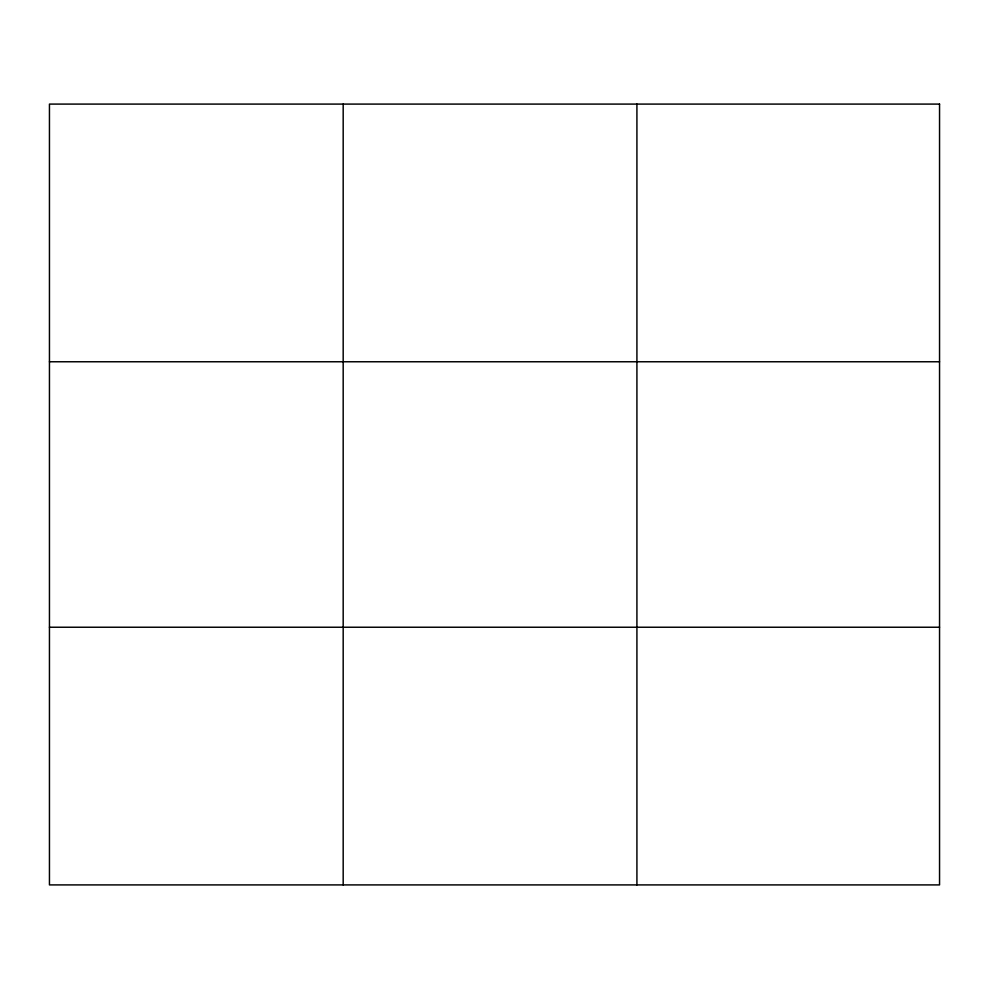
<?xml version="1.0" encoding="UTF-8"?>
<svg xmlns="http://www.w3.org/2000/svg" width="989" height="989" viewBox="0 0 989 989"><rect width="100%" height="100%" fill="white"/><g stroke="black" fill="none" stroke-linecap="round" stroke-linejoin="round"><path stroke-width="1.48" d="M343.183 884.908L343.183 104.092M636.916 884.908L636.916 104.092M49.45 361.764L939.55 361.764M49.45 627.236L939.55 627.236M939.55 104.092L939.55 884.908L49.45 884.908L49.45 104.092L939.55 104.092"/></g></svg>
